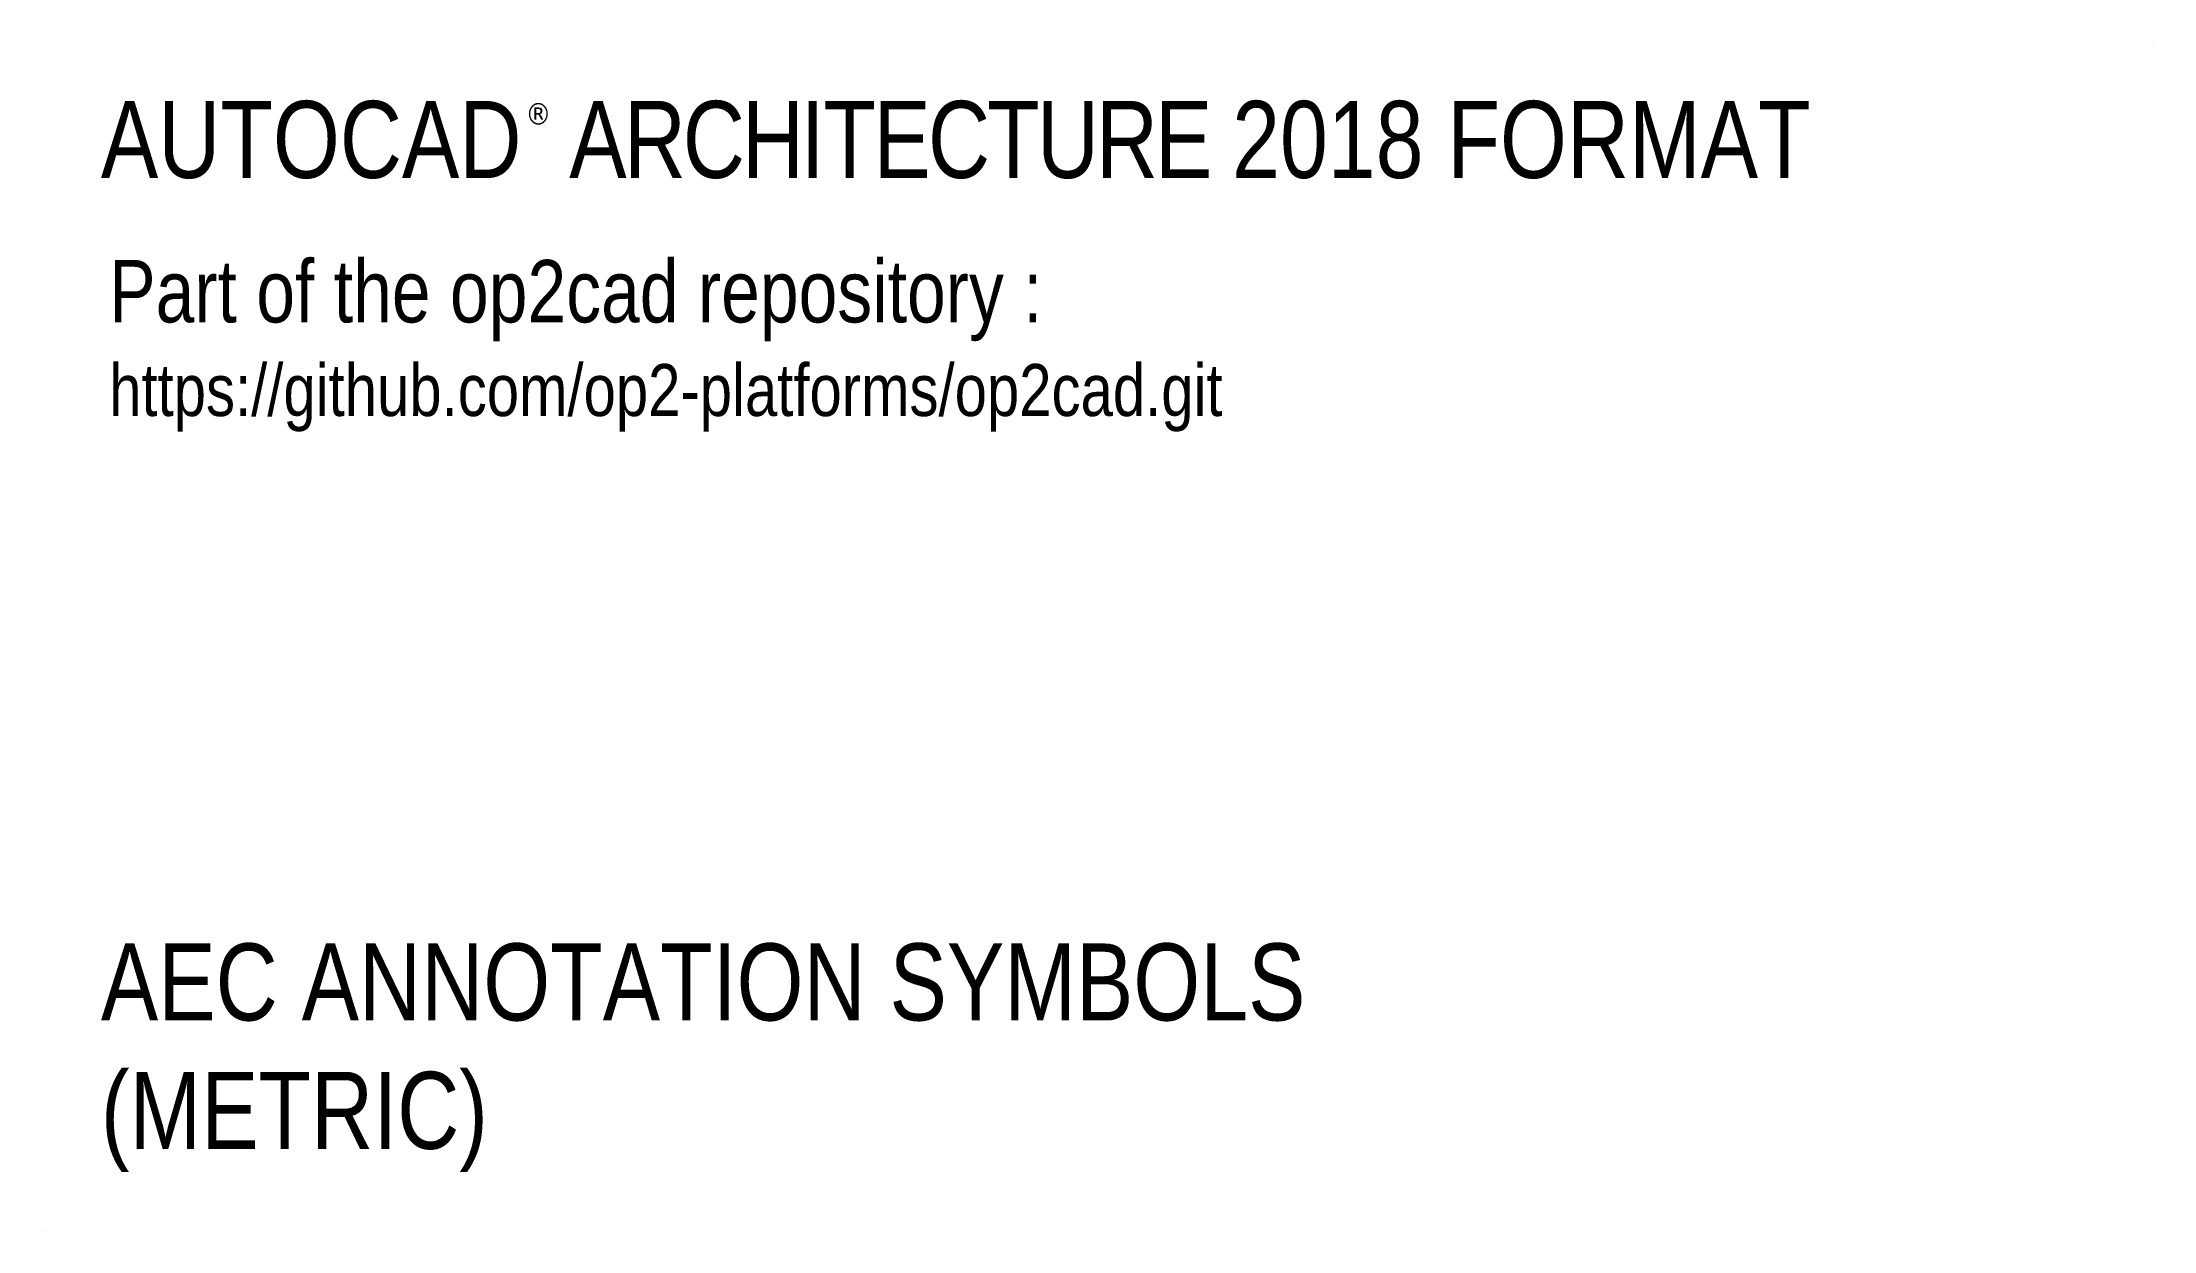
# Paper-space layout 'Work' of a CAD drawing. Header units: millimetres. Extents: x 0 to 610, y 0 to 343.
import ezdxf

# ---------------------------------------------------------------- set-up
doc = ezdxf.new("R2010")
doc.units = ezdxf.units.MM
doc.header["$LTSCALE"] = 0.5
doc.styles.add('Title-Normal', font='arial.ttf', dxfattribs={"width": 0.75})

psp = doc.layouts.new('Work')

# ---------------------------------------------------------------- linework, layer by layer
for p, q in [((609.6, 342.9), (609.6, 342.9)), ((0, 0), (0, 0))]:
    psp.add_line(p, q)

# ---------------------------------------------------------------- texts
at = {"color": 7, "style": 'Title-Normal'}
for s, insert, char_height, width, attachment_point in [('{\\W0.8;AUTOCAD  \\T0.95;ARCHITECTURE \\T1;2018 FORMAT\\P}', (16.93, 325.97), 22.225, 521.1805, 1), ('{\\fTahoma|b0|i0|c0|p34;\\W1;®}', (139.48, 325.45), 6.35, 8.9553, 1), ('{\\W0.8;AEC ANNOTATION SYMBOLS\\P(METRIC)}', (16.93, 16.93), 22.225, 441.4384, 7)]:
    psp.add_mtext(s, dxfattribs=dict(at, insert=insert, char_height=char_height, width=width, attachment_point=attachment_point))
at = {"color": 177, "insert": (19.32, 280.07), "char_height": 18, "width": 519.0378, "attachment_point": 1, "style": 'Title-Normal'}
psp.add_mtext('{\\W0.8;Part of the op2cad repository :\\P\\H0.83333x;https://github.com/op2-platforms/op2cad.git}', dxfattribs=at)

doc.saveas('drawing.dxf')
